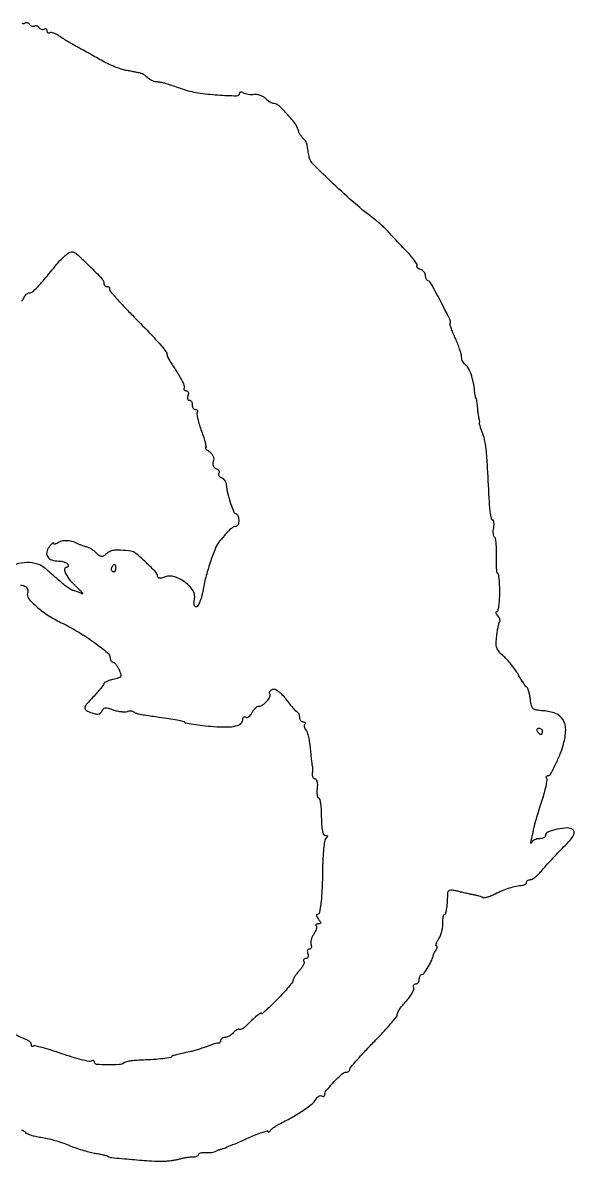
# Model space of a CAD drawing. Extents: x 0 to 372, y 1 to 366.
# Drawn here: x 197.2 to 372.1, y 0.8 to 361.6 of the extents above; entities that cross this region are included whole.
import ezdxf

# ---------------------------------------------------------------- set-up
doc = ezdxf.new("R2010")
doc.units = 0

msp = doc.modelspace()

# ---------------------------------------------------------------- linework, layer by layer
for points in [[(196.833798, 10.745344, -0.032038), (197.638043, 10.331735, -0.120113), (198.03954, 9.936023, 0.157693), (198.511982, 9.534514, 0.021956), (199.735517, 9.091079, 0.02334), (201.278095, 8.685471, 0.017872), (202.995608, 8.382313, -0.022466), (204.992559, 8.010889, -0.012387), (207.396926, 7.387749, -0.012329), (209.808356, 6.633815, -0.019322), (211.836705, 5.855671, 0.015373), (213.810006, 5.080718, 0.011171), (216.048573, 4.336075, 0.011305), (218.206529, 3.724465, 0.024166), (219.901936, 3.371518, -0.008434), (221.334201, 3.120067, -0.010353), (222.661939, 2.835179, -0.008945), (223.76319, 2.554034, -0.070722), (224.245091, 2.345126, 0.113893), (225.426805, 1.94898, 0.002168), (231.918642, 1.348006, 0.005586), (238.103644, 0.872044, 0.020896), (242, 0.779117, 0.020038), (243.138027, 0.84521, 0.011566), (244.5, 1.011113, 0.011546), (245.861478, 1.241231, 0.018943), (247, 1.5059, -0.016097), (248.085308, 1.764717, -0.012527), (249.279687, 1.97818, -0.012714), (250.403889, 2.121013, -0.029783), (251.25, 2.156062, 0.043872), (251.919943, 2.202725, 0.064354), (252.485938, 2.369015, 0.085037), (252.868466, 2.621806, 0.207183), (253, 2.925613, -0.258081), (253.162815, 3.220037, -0.072404), (253.660937, 3.440075, -0.05362), (254.387997, 3.560594, -0.033724), (255.25, 3.551723, 0.024505), (256.18478, 3.524876, 0.023365), (257.132812, 3.588497, 0.024045), (257.963652, 3.724122, 0.072679), (258.5, 3.922946, -0.011713), (258.919534, 4.139589, -0.011351), (259.353125, 4.338729, -0.01133), (259.742258, 4.496499, -0.040498), (260, 4.571054, 0.042852), (260.947039, 4.849824, 0.0043), (263.13697, 5.725841, 0.004626), (266.021347, 6.939814, 0.002139), (269.75, 8.568851, -0.010509), (271.764937, 9.409288, -0.018665), (273.462311, 10.003644, -0.014545), (274.785797, 10.370506, -0.479998), (275.015313, 10.194676, 0.20339), (275.089671, 10.029653, 0.297274), (275.241942, 10.00379, 0.103632), (275.480984, 10.173075, 0.031018), (275.765313, 10.520354, -0.065642), (276.212016, 10.994943, -0.018876), (277.018561, 11.604035, -0.018644), (277.989043, 12.228525, -0.018842), (279, 12.776642, 0.014828), (282.880118, 14.840219, 0.019212), (286.301263, 16.970172, 0.019257), (288.977468, 18.937005, 0.097379), (290.171802, 20.342509, -0.054854), (290.605154, 20.949773, -0.076788), (291.119226, 21.372431, -0.098651), (291.630226, 21.552142, -0.175542), (292.06146, 21.462015, 0.070716), (292.420612, 21.304901, 0.145886), (292.724304, 21.310535, 0.189554), (292.924592, 21.473477, 0.129007), (293, 21.760875, -0.174674), (293.497812, 23.142376, -0.016322), (295.933407, 25.895061, -0.015776), (298.544649, 28.489907, -0.18991), (299.839199, 29, 0.077956), (300.282641, 29.06956, 0.090309), (300.659015, 29.270953, 0.100781), (300.91063, 29.570615, 0.12504), (301, 29.922394, -0.177868), (301.21674, 30.512392, -0.004062), (303.203125, 32.813, -0.008585), (305.625729, 35.479416, -0.005648), (308.5, 38.467478, 0.007338), (311.374158, 41.475714, 0.010841), (313.798234, 44.204947, 0.006319), (315.738568, 46.546677, 0.170487), (316.004627, 47.295084, -0.125852), (316.172332, 47.940474, -0.021555), (316.83757, 49.031081, -0.022309), (317.751974, 50.271006, -0.018274), (318.833677, 51.51285, 0.025822), (319.884848, 52.757057, 0.033427), (320.707288, 54.004088, 0.035397), (321.228032, 55.094769, 0.175888), (321.245717, 55.76285, -0.081649), (321.170032, 56.235397, -0.123831), (321.2727, 56.636587, -0.143666), (321.536877, 56.902397, -0.126442), (321.916667, 57, 0.137303), (322.329784, 57.115625, 0.100211), (322.681771, 57.440625, 0.086171), (322.918733, 57.926738, 0.070529), (323, 58.5, -0.054008), (323.062166, 59.073846, -0.073734), (323.246599, 59.559375, -0.093425), (323.519158, 59.885254, -0.173704), (323.839485, 60, 0.248614), (324.500036, 60.350084, 0.013784), (325.798587, 62.382558, 0.020806), (326.958772, 64.509489, 0.071652), (327.443954, 66, -0.06117), (327.525501, 66.269502, -0.012523), (327.738316, 66.720313, -0.013011), (328.014124, 67.234766, -0.011898), (328.32433, 67.75, 0.0371), (328.581222, 68.229811, 0.080662), (328.686888, 68.632812, 0.15617), (328.630347, 68.892494, 0.267782), (328.444007, 69, -0.429982), (328.288394, 69.164175, -0.065271), (328.38079, 69.660938, -0.040645), (328.683641, 70.386339, -0.020393), (329.175305, 71.25, 0.046735), (329.707615, 72.311294, 0.028422), (330.142324, 73.646875, 0.028331), (330.425013, 75.032937, 0.044051), (330.493849, 76.25, -0.019932), (330.502612, 77.304121, -0.032527), (330.603576, 78.192187, -0.035095), (330.767854, 78.83989, -0.323705), (330.989249, 79, 0.335643), (331.3742, 79.291221, 0.027683), (331.666401, 80.597095, 0.023725), (331.896754, 82.551194, 0.008567), (332.044289, 85.344598, -0.071713), (332.207459, 86.247363, -0.216581), (332.622859, 86.694548, -0.137855), (333.386195, 86.787887, -0.024719), (334.805023, 86.497708, 0.004728), (336.013539, 86.199772, 0.003029), (337.422142, 85.875602, 0.003043), (338.80581, 85.574814, 0.005687), (339.929927, 85.350926, -0.012171), (340.918196, 85.140737, -0.012805), (341.878333, 84.885824, -0.012525), (342.693685, 84.624495, -0.054644), (343.15056, 84.406949, 0.182565), (343.640818, 84.31143, 0.027933), (344.627598, 84.536845, 0.028155), (345.813083, 84.951835, 0.02106), (347.068425, 85.535384, -0.020381), (349.337763, 86.594037, -0.023254), (351.589326, 87.413973, -0.02484), (353.751166, 87.973049, -0.033615), (355.75, 88.246966, 0.063979), (356.22788, 88.34223, 0.077598), (356.632812, 88.552754, 0.09141), (356.904568, 88.842042, 0.143943), (357, 89.166667, -0.147304), (357.096126, 89.485871, -0.097319), (357.367188, 89.760404, -0.08144), (357.772122, 89.948676, -0.064726), (358.25, 90.017687, 0.139345), (358.888014, 90.208811, 0.027547), (359.867188, 90.912358, 0.027243), (360.951185, 91.887525, 0.022381), (362, 93.03854, -0.009192), (363.255315, 94.49134, -0.003693), (365.022108, 96.43263, -0.003653), (366.956609, 98.496444, -0.004613), (368.777388, 100.375678, 0.01068), (370.96618, 102.690287, 0.060637), (371.942834, 104.072949, 0.150924), (372.132628, 105.037606, 0.195627), (371.710973, 105.824908, 0.188379), (369.982604, 106.398305, 0.039923), (366.777172, 105.973143, 0.038733), (363.774624, 105.080089, 0.310506), (363, 103.952996, -0.191962), (362.854925, 103.589046, -0.087915), (362.436979, 103.279943, -0.067744), (361.816872, 103.070214, -0.04775), (361.083333, 103, 0.059751), (360.307646, 102.906972, 0.056663), (359.561045, 102.632812, 0.061078), (358.953343, 102.228441, 0.108197), (358.592564, 101.75, -0.060396), (358.425436, 101.478134, -0.693315), (358.343615, 101.504659, -0.062594), (358.374681, 101.89134, -0.008891), (358.551264, 102.670115, 0.003444), (358.781016, 103.634538, 0.002303), (359.031251, 104.741205, 0.002319), (359.263873, 105.81607, 0.004561), (359.437072, 106.673239, -0.021513), (359.69122, 107.742894, -0.00332), (360.300327, 109.837972, -0.003699), (361.054031, 112.300893, -0.003207), (361.880102, 114.872783, 0.010999), (362.641252, 117.375863, 0.015758), (363.196359, 119.627748, 0.011565), (363.549537, 121.493859, 0.181322), (363.426047, 122.119658, -0.084674), (363.289921, 122.455948, -0.163466), (363.320981, 122.7414, -0.180757), (363.512732, 122.931356, -0.106157), (363.832403, 123, 0.274222), (364.611494, 123.462031, 0.010909), (366.194444, 126.514444, 0.019125), (367.697059, 129.89422, 0.027419), (368.744502, 133, 0.059075), (369.435316, 137.496526, 0.14689), (368.59691, 140.68324, 0.163683), (366.227584, 142.668187, 0.078215), (362.301988, 143.532639, -0.023716), (360.133497, 143.767887, -0.142292), (359.116399, 144.244446, -0.155387), (358.55967, 145.169783, -0.029915), (358.217659, 147.121068, 0.018564), (358.016258, 148.446247, 0.02379), (357.728386, 149.645837, 0.022755), (357.402387, 150.601966, 0.150316), (357.091456, 150.992423, -0.084985), (356.701066, 151.370564, -0.009954), (356.001984, 152.366838, -0.011704), (355.215988, 153.597027, -0.009329), (354.424687, 154.958516, 0.025379), (353.489366, 156.455125, 0.016293), (352.262971, 158.09578, 0.016377), (350.953891, 159.627346, 0.029319), (349.768405, 160.781923, -0.034135), (348.311756, 162.228165, -0.098424), (347.60246, 163.454083, -0.088912), (347.377829, 164.930903, -0.02465), (347.555803, 167.277472, -0.008784), (347.78766, 168.892853, -0.012248), (348.055683, 170.32809, -0.008719), (348.327089, 171.505521, -0.136186), (348.528723, 171.862056, 0.224974), (348.624656, 172.130844, 0.063168), (348.522138, 172.576856, 0.05049), (348.262196, 173.110889, 0.034723), (347.868879, 173.657991, -0.037156), (347.501924, 174.173691, -0.092144), (347.339087, 174.605785, -0.199325), (347.399574, 174.880314, -0.244833), (347.629346, 175, 0.350542), (347.974718, 175.276057, 0.018476), (348.253227, 176.7625, 0.02247), (348.454137, 178.699759, 0.013688), (348.525545, 181, 0.009739), (348.489157, 183.300482, 0.016129), (348.358115, 185.2375, 0.009991), (348.171827, 186.785231, 0.373844), (347.924728, 187, -0.377242), (347.683956, 187.2118, -0.011658), (347.535085, 188.630631, -0.017482), (347.45211, 190.422696, -0.010521), (347.472826, 192.551084, 0.012885), (347.48364, 194.711729, 0.018913), (347.37241, 196.608184, 0.014613), (347.179945, 198.132118, 0.218996), (346.891024, 198.567351, -0.186148), (346.630375, 198.910831, -0.044756), (346.491743, 199.625483, -0.039934), (346.471514, 200.531258, -0.030482), (346.588728, 201.516267, 0.028517), (346.705812, 202.468322, 0.048325), (346.680756, 203.270405, 0.06653), (346.533067, 203.824092, 0.303117), (346.269557, 204.000007, -0.344927), (345.95356, 204.247441, -0.015519), (345.644539, 205.689072, -0.020444), (345.38434, 207.545661, -0.012534), (345.22249, 209.750007, 0.001584), (344.676901, 220.356584, 0.010412), (344.276156, 225.66256, 0.020863), (343.820887, 228.94239, 0.050822), (343.144293, 231.284688, -0.011215), (342.722806, 232.403333, -0.013958), (342.383858, 233.461496, -0.012246), (342.148164, 234.356185, -0.095636), (342.129984, 234.784688, 0.034959), (342.154378, 235.095196, 0.026475), (342.139193, 235.436752, 0.027052), (342.090265, 235.757323, 0.054615), (342.011277, 236, -0.065871), (341.910295, 236.335651, -0.005513), (341.774777, 237.234375, -0.007267), (341.640034, 238.314536, -0.005549), (341.52292, 239.5, 0.007108), (341.405665, 240.650218, 0.011691), (341.269979, 241.61875, 0.005385), (341.130116, 242.41753, 0.361262), (341.030871, 242.5, -0.352), (340.931499, 242.579852, -0.007562), (340.79756, 243.234375, -0.013936), (340.66825, 244.041526, -0.008517), (340.558556, 245, 0.028776), (340.138915, 247.695287, 0.033039), (339.424035, 250.199796, 0.035138), (338.542393, 252.204412, 0.129982), (337.615219, 253.213525, -0.089915), (337.18134, 253.616532, -0.048433), (336.801042, 254.24223, -0.046118), (336.526749, 254.977246, -0.053663), (336.409606, 255.713525, 0.054426), (336.257899, 256.657785, 0.013698), (335.803685, 258.150223, 0.013819), (335.186871, 259.837547, 0.013537), (334.473833, 261.5, -0.011179), (333.782245, 263.091679, -0.014995), (333.231733, 264.565196, -0.012094), (332.844444, 265.802412, -0.13294), (332.83679, 266.31769, 0.180866), (332.695603, 267.61523, 0.004048), (329.782757, 273.288395, 0.004296), (326.788835, 278.887514, 0.165766), (325.758444, 279.833333, -0.121196), (325.467966, 280.056595, -0.060526), (325.222793, 280.453468, -0.054777), (325.056352, 280.950673, -0.053447), (325, 281.476345, 0.109934), (324.878096, 282.024086, 0.066273), (324.517331, 282.586522, 0.061436), (323.985114, 283.077777, 0.064156), (323.356872, 283.41655, -0.040449), (322.767678, 283.699176, -0.078122), (322.363381, 284.028828, -0.132322), (322.202196, 284.347953, -0.252678), (322.282147, 284.615481, 0.352865), (322.326347, 285.027179, 0.015727), (321.457095, 286.289747, 0.020577), (320.23504, 287.814785, 0.012541), (318.675275, 289.516927, -0.001301), (316.956755, 291.309695, -0.001297), (315.245797, 293.113237, -0.001268), (313.759111, 294.696561, -0.005109), (312.863608, 295.674985, 0.017814), (312.068147, 296.500955, 0.009064), (311.013596, 297.484277, 0.008993), (309.887992, 298.460307, 0.013298), (308.863608, 299.27149, -0.01784), (302.626527, 304.303307, -0.011408), (295.732541, 310.56458, -0.006367), (289.407085, 316.733713, -0.133965), (288.113013, 319, -0.013683), (287.951474, 319.705404, -0.00703), (287.78584, 320.596924, -0.006982), (287.640971, 321.520006, -0.01046), (287.54266, 322.329955, 0.047181), (287.39524, 323.079656, 0.042076), (287.106228, 323.819187, 0.044465), (286.728304, 324.441826, 0.091801), (286.314428, 324.829955, -0.082459), (285.866719, 325.234473, -0.030954), (285.38109, 325.929894, -0.029645), (284.935936, 326.767619, -0.031744), (284.604365, 327.633514, 0.085725), (283.482975, 329.823386, 0.024664), (281.040579, 332.760961, 0.020036), (278.391673, 335.422592, 0.18914), (276.919873, 336, -0.101153), (276.405391, 336.105159, -0.033205), (275.712539, 336.456781, -0.031515), (274.975585, 336.959904, -0.030851), (274.302145, 337.554998, 0.066237), (273.550664, 338.129982, 0.046477), (272.580128, 338.572686, 0.046679), (271.550728, 338.826534, 0.069328), (270.623573, 338.835852, -0.037884), (269.718795, 338.788169, -0.031317), (268.756612, 338.870823, -0.03241), (267.880041, 339.060503, -0.069843), (267.25, 339.339871, 0.045779), (266.770426, 339.580666, 0.099958), (266.367119, 339.6518, 0.17853), (266.106607, 339.548349, 0.212923), (265.999765, 339.309017, -0.418433), (265.054725, 338.378012, -0.013018), (259.057142, 338.622293, -0.021955), (252.795718, 339.317931, -0.044783), (248, 340.512147, 0.001506), (244.046309, 341.868804, 0.013554), (242.297493, 342.410599, 0.027579), (241.031241, 342.691336, 0.018941), (239.571429, 342.875, -0.061452), (238.927254, 343.012319, -0.031869), (238.167336, 343.330469, -0.031128), (237.417431, 343.762273, -0.041032), (236.797619, 344.25, 0.02898), (236.199239, 344.744643, 0.024494), (235.51401, 345.197364, 0.025214), (234.84684, 345.548485, 0.060791), (234.316943, 345.719749, 0.00256), (233.682314, 345.839206, 0.000538), (232.571465, 346.041181, 0.000564), (231.282381, 346.272629, 0.000534), (229.969335, 346.505402, -0.038498), (228.416226, 346.9042, -0.015042), (226.341095, 347.681459, -0.014785), (224.136177, 348.660919, -0.017811), (222.128583, 349.714326, 0.001739), (220.136754, 350.842532, 0.001382), (217.978396, 352.04733, 0.001397), (215.971464, 353.153018, 0.003505), (214.5, 353.944994, -0.008773), (213.175667, 354.675878, -0.005725), (211.672441, 355.56329, -0.005757), (210.226106, 356.462528, -0.010943), (209.087032, 357.224619, 0.028624), (208.101831, 357.834494, 0.037578), (207.136996, 358.267616, 0.041333), (206.316683, 358.489536, 0.185888), (205.837032, 358.39928, -0.112489), (205.518377, 358.290298, -0.184034), (205.245878, 358.36235, -0.158393), (205.0627, 358.611417, -0.080159), (205, 359, 0.092039), (204.928939, 359.382769, 0.170591), (204.726548, 359.620609, 0.174978), (204.424129, 359.676067, 0.09743), (204.069098, 359.542705, -0.110145), (203.665018, 359.402413, -0.099917), (203.224179, 359.439712, -0.094986), (202.814355, 359.649431, -0.088941), (202.5, 360, 0.082063), (202.191085, 360.354115, 0.092249), (201.796119, 360.572832, 0.100657), (201.377779, 360.623747, 0.11907), (201, 360.5, -0.11907), (200.622221, 360.376253, -0.100657), (200.203881, 360.427168, -0.092249), (199.808915, 360.645885, -0.082063), (199.5, 361, 0.088941), (199.185645, 361.350569, 0.094986), (198.775821, 361.560288, 0.099917), (198.334982, 361.597587, 0.110145), (197.930902, 361.457295, -0.080948), (197.57513, 361.310208, -0.15932), (197.273452, 361.336063, -0.183483), (197.073118, 361.52816, -0.111321)], [(196.894529, 273.515309, 0.099723), (197.309425, 273.885502, 0.069381), (197.614052, 274.436618, -0.057435), (197.926176, 275.034472, -0.058713), (198.364157, 275.540757, -0.064885), (198.855689, 275.884831, -0.120869), (199.325152, 276, 0.172504), (200.325975, 276.355881, 0.030302), (201.818953, 277.729749, 0.017527), (204.057399, 280.224569, 0.00309), (208.063976, 285.078489, -0.02037), (209.393188, 286.579986, -0.025807), (210.74391, 287.848056, -0.025393), (211.950914, 288.768427, -0.151313), (212.698608, 289, -0.186491), (214.315814, 288.375076, -0.00982), (218.41909, 284.497442, -0.009695), (222.371687, 280.458822, -0.191087), (223, 278.874804, 0.113555), (223.076778, 278.541099, 0.100283), (223.29375, 278.256974, 0.093969), (223.618148, 278.066323, 0.086198), (224, 278, -0.080477), (224.363136, 277.941171, -0.121492), (224.632812, 277.770963, -0.142117), (224.766186, 277.517038, -0.128596), (224.75, 277.2203, 0.257848), (224.851634, 276.704159, 0.004479), (226.776562, 274.45594, 0.010093), (229.143208, 271.849543, 0.006399), (232, 268.90461, -0.003778), (237.223674, 263.575941, -0.01299), (240.495866, 260.006035, -0.014411), (242.583543, 257.461623, -0.159753), (243.018197, 256.238569, 0.119891), (243.144419, 255.770273, 0.006535), (243.901755, 254.432054, 0.009859), (244.863662, 252.855283, 0.007018), (246.000499, 251.125872, -0.016614), (247.096721, 249.386423, -0.024193), (247.934885, 247.779356, -0.021551), (248.48246, 246.444451, -0.228808), (248.423285, 245.875872, 0.111977), (248.308861, 245.542411, 0.183795), (248.383493, 245.257287, 0.158799), (248.642893, 245.065645, 0.080503), (249.047972, 245, -0.148627), (249.444764, 244.879387, -0.152575), (249.70238, 244.559375, -0.116977), (249.771857, 244.073683, -0.069008), (249.638374, 243.5, 0.055937), (249.488865, 242.925634, 0.100118), (249.516384, 242.440625, 0.147206), (249.710807, 242.122486, 0.184534), (250.031385, 242, -0.152681), (250.400789, 241.884506, -0.098158), (250.715469, 241.559375, -0.08088), (250.92777, 241.073532, -0.062722), (251, 240.5, 0.06887), (251.079345, 239.926682, 0.085131), (251.311086, 239.440625, 0.099915), (251.655173, 239.115626, 0.140337), (252.059017, 239, -0.088022), (252.423429, 238.935346, -0.166875), (252.652208, 238.749627, -0.178177), (252.709978, 238.47255, -0.10197), (252.591262, 238.147665, 0.180563), (252.475187, 237.56396, 0.015274), (252.771931, 236.033577, 0.018727), (253.263642, 234.181606, 0.013365), (253.946027, 232.147665, -0.009742), (254.624403, 230.173228, -0.017093), (255.097169, 228.512127, -0.012058), (255.388726, 227.202055, -0.472511), (255.222652, 227, 0.548275), (255.149841, 226.885843, 0.077448), (255.339931, 226.601853, 0.034181), (255.800637, 226.165715, 0.014577), (256.47135, 225.644608, -0.058814), (257.201337, 224.966101, -0.081672), (257.660704, 224.202285, -0.091271), (257.820389, 223.399866, -0.095491), (257.679339, 222.606753, 0.073182), (257.515597, 221.875565, 0.107508), (257.607183, 221.225617, 0.116476), (257.950474, 220.708544, 0.096899), (258.511115, 220.357361, -0.065445), (259.034535, 220.073375, -0.096206), (259.390721, 219.691922, -0.122592), (259.526313, 219.276322, -0.157528), (259.430874, 218.888152, 0.143496), (259.325115, 218.503814, 0.123985), (259.434352, 218.098457, 0.101984), (259.750639, 217.732856, 0.072104), (260.225778, 217.466855, -0.0919), (260.75777, 217.140913, -0.058477), (261.238506, 216.593897, -0.056218), (261.598598, 215.921804, -0.066721), (261.774046, 215.223918, 0.030693), (262.283185, 212.334517, 0.022838), (263.182976, 209.222441, 0.014679), (264.208726, 206.467911, 0.305222), (264.903827, 206, -0.241453), (265.17215, 205.862403, -0.058442), (265.421668, 205.4125, -0.047102), (265.618447, 204.766046, -0.031552), (265.725047, 204, -0.048457), (265.708469, 203.234474, -0.07188), (265.534971, 202.5875, -0.096301), (265.239802, 202.153754, -0.197837), (264.866423, 202, 0.126814), (264.070267, 201.794772, 0.057647), (263.188509, 201.165639, 0.027516), (261.946504, 199.912369, 0.004402), (259.679426, 197.31215, 0.080216), (258.426654, 195.260393, 0.014731), (256.863467, 191.089954, 0.016493), (255.425018, 186.37605, 0.021881), (254.449031, 182, -0.021783), (253.922789, 179.638305, -0.04001), (253.26093, 177.783663, -0.055854), (252.574598, 176.623875, -0.387412), (251.98019, 176.512243, -0.167637), (251.712591, 176.839771, -0.059966), (251.571342, 177.43481, -0.051166), (251.563146, 178.177774, -0.041165), (251.701141, 178.965164, 0.211818), (251.272687, 181.591911, 0.08731), (248.752566, 184.279066, 0.083677), (245.350968, 186.034097, 0.169772), (242.378683, 185.953875, -0.0253), (241.314071, 185.609642, -0.085251), (240.588027, 185.542618, -0.177311), (240.169355, 185.734129, -0.200319), (240, 186.139881, 0.194087), (239.467342, 187.460402, 0.011607), (236.357201, 190.541876, 0.013251), (233.125355, 193.440255, 0.147078), (231.554583, 194.127623, 0.010056), (228.285392, 194.456694, 0.04539), (226.368633, 194.436551, 0.077426), (225.030117, 194.086532, 0.078548), (223.868854, 193.34696, -0.035908), (222.909405, 192.614433, -0.161501), (222.236384, 192.435355, -0.151834), (221.565477, 192.689073, -0.03063), (220.598865, 193.543992, 0.02767), (219.881065, 194.186457, 0.025781), (219.080116, 194.762136, 0.026691), (218.315075, 195.198421, 0.074748), (217.730011, 195.38951, -0.034103), (217.121311, 195.535023, -0.01213), (216.273816, 195.822559, -0.011972), (215.355921, 196.184176, -0.013825), (214.5, 196.573495, 0.046342), (212.780164, 197.224603, 0.063767), (211.14584, 197.458134, 0.070022), (209.627736, 197.266993, 0.073709), (208.25, 196.664552, -0.041987), (207.770318, 196.417596, -0.091649), (207.367188, 196.332206, -0.170408), (207.107331, 196.415912, -0.234564), (207, 196.632113, 0.483081), (206.869713, 196.735493, 0.117633), (206.583663, 196.59253, 0.043211), (206.127921, 196.138027, 0.017257), (205.582684, 195.443964, 0.111876), (204.860131, 193.774878, 0.19661), (205.158038, 192.324251, 0.167144), (206.460448, 191.336712, 0.079549), (208.563428, 191, -0.039551), (209.496232, 190.926099, -0.04255), (210.382443, 190.70625, -0.046682), (211.100548, 190.38426, -0.126268), (211.5, 190, -0.079467), (211.659353, 189.617748, -0.157566), (211.63462, 189.29375, -0.184509), (211.43288, 189.078784, -0.113538), (211.090402, 189, 0.422983), (210.506871, 188.398787, 0.114148), (210.883838, 186.965354, 0.05519), (212.295759, 184.878076, 0.031352), (214.41587, 182.681511, -0.009158), (215.510919, 181.643346, -0.032672), (216.153412, 180.923124, -0.29554), (216.172586, 180.706732, -0.413804), (216, 180.653391, 0.018976), (215.342114, 180.968754, 0.014775), (214.605317, 181.262615, 0.015017), (213.90154, 181.495779, 0.034732), (213.358527, 181.617467, -0.098842), (212.731797, 181.844868, -0.014699), (211.598294, 182.578632, -0.016063), (210.296353, 183.53996, -0.013216), (208.969165, 184.645588, -0.000047), (207.642517, 185.811733, -0.00005), (206.342099, 186.955266, -0.000047), (205.222535, 187.940147, -0.000228), (204.586828, 188.5, 0.104345), (201.896389, 190.02105, 0.080471), (198.552949, 190.512761, 0.075141), (195.010615, 189.924455, 0.072359)], [(196.564789, 183.401946, -0.135078), (198.057239, 182.964624, -0.094081), (198.475812, 182.581521, -0.077386), (198.759996, 182.045559, -0.076532), (198.869902, 181.44264, -0.088399), (198.78341, 180.865654, 0.261796), (199.116194, 179.106507, 0.03999), (201.717683, 176.471514, 0.037389), (205.504916, 173.668693, 0.02834), (210.028291, 171.163938, -0.024271), (215.037378, 168.443212, -0.021263), (219.992643, 165.135222, -0.01505), (224.154713, 161.896707, -0.215303), (224.961, 160.25, 0.065032), (225.038643, 159.772137, 0.080584), (225.235142, 159.367188, 0.095599), (225.516247, 159.095924, 0.14525), (225.839485, 159, -0.18804), (226.234445, 158.846019, -0.03804), (226.757881, 158.285584, -0.035294), (227.301314, 157.499162, -0.026654), (227.787088, 156.567947, -0.029171), (228.344331, 155.127837, -0.215584), (228.26277, 154.414186, -0.185211), (227.659742, 153.940287, -0.0209), (225.947603, 153.488492, 0.020307), (224.817624, 153.191748, 0.030496), (223.86331, 152.834291, 0.030754), (223.162216, 152.468531, 0.259478), (222.991326, 152.170545, -0.159294), (222.851465, 151.760707, -0.007933), (221.96781, 150.623696, -0.012122), (220.846772, 149.29485, -0.008413), (219.519196, 147.846294, 0.009096), (217.588762, 145.734162, 0.086598), (216.952415, 144.695149, 0.26518), (217.05011, 144.010152, 0.125977), (217.77787, 143.445253, 0.020454), (219.765743, 142.677585, 0.088492), (221.011828, 142.487849, 0.166632), (221.82834, 142.791136, 0.130358), (222.385571, 143.5624, -0.122774), (222.809127, 144.16747, -0.159431), (223.428884, 144.429162, -0.08573), (224.389044, 144.344736, -0.019173), (225.967225, 143.861581, 0.026728), (227.239879, 143.492887, 0.027342), (228.535027, 143.265403, 0.028396), (229.675579, 143.194114, 0.093282), (230.414747, 143.328912, -0.049598), (230.992187, 143.487041, -0.052651), (231.577816, 143.523968, -0.058729), (232.08509, 143.442334, -0.127819), (232.422605, 143.244061, 0.102703), (233.058277, 142.826944, 0.04201), (234.052109, 142.528149, 0.015675), (235.866053, 142.204183, 0.001367), (240.5, 141.538614, -0.00459), (243.606984, 141.071898, -0.007932), (246.180513, 140.619147, -0.0026), (248.343514, 140.19147, -0.356662), (248.5, 140, 0.363888), (248.764841, 139.684281, 0.005282), (251.355933, 139.254796, 0.012148), (254.38554, 138.860554, 0.008861), (257.767961, 138.564221, 0.017569), (261.990036, 138.418371, 0.056118), (264.787002, 138.734991, 0.105655), (266.408569, 139.489237, 0.235436), (267, 140.675648, -0.06827), (267.06982, 141.184619, -0.142203), (267.279012, 141.521895, -0.190518), (267.589059, 141.637392, -0.134208), (267.949827, 141.531009, 0.202545), (268.395213, 141.461921, 0.092842), (268.939465, 141.71215, 0.0693), (269.499748, 142.238813, 0.046669), (269.98501, 142.971992, -0.036728), (270.476797, 143.748065, -0.042452), (271.055941, 144.404273, -0.047203), (271.633232, 144.860237, -0.144538), (272.106612, 145, 0.15193), (273.328069, 145.379922, 0.060072), (274.661367, 146.556666, 0.062387), (275.605565, 147.927725, 0.263891), (275.569501, 148.887544, -0.156973), (275.47359, 149.275823, -0.12267), (275.608217, 149.691294, -0.096431), (275.963048, 150.072372, -0.065688), (276.484893, 150.355829, -0.185699), (277.286434, 150.355182, -0.067534), (278.299058, 149.798182, -0.048758), (279.4622, 148.746347, -0.024195), (280.72915, 147.210614, 0.00802), (281.845124, 145.765098, 0.010718), (282.906375, 144.492076, 0.008131), (283.827171, 143.468571, 0.101266), (284.25, 143.166667, -0.12921), (284.537453, 142.936478, -0.058488), (284.779688, 142.515104, -0.052342), (284.944374, 141.983289, -0.048968), (285, 141.416667, 0.080927), (285.088157, 140.875566, 0.091736), (285.342708, 140.416146, 0.100718), (285.721696, 140.108975, 0.120669), (286.166667, 140, -0.057388), (286.56848, 139.953729, -0.172529), (286.79734, 139.806715, -0.253554), (286.832285, 139.592176, -0.113033), (286.675343, 139.342009, 0.155231), (286.498789, 139.000713, 0.086545), (286.500334, 138.528239, 0.071859), (286.675335, 137.9991, 0.057525), (287.003557, 137.495714, -0.097881), (287.412682, 136.742494, -0.018213), (287.828616, 135.216011, -0.018893), (288.187471, 133.368208, -0.016259), (288.427386, 131.403705, 0.002596), (288.608322, 129.48862, 0.003724), (288.790111, 127.793588, 0.002027), (288.960161, 126.363339, 0.057023), (289.047659, 126, -0.0742), (289.108361, 125.703764, -0.012981), (289.124364, 125.132812, -0.013835), (289.107046, 124.456655, -0.012025), (289.052296, 123.75, 0.057628), (289.061506, 123.080545, 0.082769), (289.233053, 122.514062, 0.107329), (289.534033, 122.13653, 0.172663), (289.917612, 122, -0.269274), (290.292097, 121.782556, -0.072957), (290.551857, 121.11875, -0.05318), (290.669793, 120.149516, -0.032695), (290.611643, 119, 0.022949), (290.530986, 117.849981, 0.038273), (290.581772, 116.88125, 0.046402), (290.737261, 116.191182, 0.324864), (291.000457, 116, -0.317294), (291.294333, 115.792633, -0.03006), (291.553119, 114.898438, -0.029788), (291.751109, 113.687364, -0.018507), (291.845363, 112.25, 0.003857), (292.018328, 107.472212, 0.034225), (292.254412, 105.379251, 0.101803), (292.66556, 104.360693, 0.247594), (293.355787, 103.984687, -0.046433), (293.800969, 103.937239, -0.311288), (293.947432, 103.785666, -0.248225), (293.87226, 103.560277, -0.034476), (293.480438, 103.234687, 0.19406), (293.073194, 102.589473, 0.012706), (292.727424, 100.365814, 0.016955), (292.465788, 97.618341, 0.011754), (292.348712, 94.5, -0.00563), (292.168921, 87.389628, -0.018518), (291.823898, 82.708524, -0.020037), (291.352182, 79.6015, -0.35874), (290.627555, 79.002005, 0.28434), (290.41058, 78.867071, 0.177697), (290.377077, 78.559964, 0.079573), (290.582528, 78.076555, 0.033022), (291, 77.5, -0.017294), (291.614985, 76.704551, -0.164723), (291.738978, 76.299474, -0.339266), (291.55183, 76.069757, -0.058317), (290.955778, 76, 0.048249), (290.503817, 75.956285, 0.144004), (290.230806, 75.814538, 0.26052), (290.167657, 75.607579, 0.143943), (290.298028, 75.368639, -0.211939), (290.444493, 74.988428, -0.058095), (290.335833, 74.340104, -0.048003), (290.025823, 73.559521, -0.034271), (289.540133, 72.753836, 0.045996), (289.047997, 71.892476, 0.04449), (288.715114, 70.946129, 0.047932), (288.577719, 70.058246, 0.106435), (288.682427, 69.385198, -0.068922), (288.805791, 68.855417, -0.116879), (288.741876, 68.406902, -0.152569), (288.504347, 68.111395, -0.148819), (288.138374, 68, 0.163532), (287.776585, 67.878421, 0.151303), (287.547812, 67.559375, 0.109632), (287.497466, 67.07401, 0.062927), (287.638374, 66.5, -0.069008), (287.771857, 65.926317, -0.116977), (287.70238, 65.440625, -0.152575), (287.444764, 65.120613, -0.148627), (287.047972, 65, 0.07732), (286.641248, 64.936726, 0.15491), (286.378533, 64.750737, 0.185926), (286.299133, 64.474324, 0.116939), (286.406403, 64.151444, -0.20489), (286.476894, 63.683092, -0.049664), (286.199444, 62.932447, -0.042883), (285.67955, 62.063167, -0.031337), (284.96542, 61.193257, 0.020945), (284.213035, 60.314614, 0.024468), (283.577342, 59.419129, 0.0245), (283.120995, 58.621019, 0.118151), (283, 58.116132, -0.1662), (282.79975, 57.530336, -0.008573), (281.53125, 55.948551, -0.012854), (279.915638, 54.101942, -0.008913), (278, 52.095742, -0.004813), (276.081731, 50.194142, -0.008688), (274.46875, 48.679298, -0.004301), (273.141897, 47.496515, -0.644589), (273, 47.56085, 0.597418), (272.720749, 47.71115, 0.0216), (271.485639, 46.817273, 0.021345), (269.920442, 45.46554, 0.014453), (268.251251, 43.801227, -0.032837), (267.583681, 43.182819, -0.045782), (266.907528, 42.730062, -0.054504), (266.317355, 42.48772, -0.211655), (265.934928, 42.540217, 0.196403), (265.574218, 42.600541, 0.068491), (265.071679, 42.411996, 0.055279), (264.515956, 42.026768, 0.040392), (263.990862, 41.48899, -0.048513), (263.416239, 40.919259, -0.041593), (262.713456, 40.437391, -0.043603), (261.99461, 40.107064, -0.086111), (261.377555, 40, 0.070908), (260.851101, 39.924963, 0.086403), (260.404657, 39.70625, 0.100269), (260.106184, 39.381339, 0.136626), (260, 39, -0.075785), (259.943601, 38.630042, -0.1072), (259.779688, 38.341185, -0.127727), (259.535501, 38.178752, -0.137095), (259.25, 38.161482, 0.106613), (258.804387, 38.161325, 0.014919), (257.904828, 37.938696, 0.016487), (256.841772, 37.603532, 0.013328), (255.723884, 37.176303, -0.013784), (254.463195, 36.695816, -0.008617), (252.963111, 36.19981, -0.008646), (251.467104, 35.761822, -0.015542), (250.223884, 35.462274, 0.002942), (247.697397, 34.92049, 0.008248), (245.936724, 34.501507, 0.003897), (244.617272, 34.153452, 0.338366), (244.5, 34, -0.368924), (244.196233, 33.64434, -0.007157), (241.628611, 33.2753, -0.014685), (238.660946, 32.980331, -0.012299), (235.5, 32.837665, 0.012854), (233.512254, 32.745743, 0.016058), (231.675, 32.553919, 0.014335), (230.16188, 32.302255, 0.107954), (229.5, 32.015716, -0.138577), (227.779303, 31.391056, -0.022603), (224.195785, 31.291998, -0.017615), (220.64359, 31.47969, -0.388663), (220, 32.182574, 0.125411), (219.921707, 32.489811, 0.188686), (219.712518, 32.665569, 0.148507), (219.39576, 32.675369, 0.072537), (219.021339, 32.513188, -0.19268), (218.304066, 32.387935, -0.008922), (215.847197, 32.95195, -0.01371), (212.899811, 33.770577, -0.009307), (209.590038, 34.856203, 0.007568), (206.3091, 35.945018, 0.011859), (203.453305, 36.771075, 0.006028), (201.054504, 37.372868, 0.260446), (200.568699, 37.235365, -0.121075), (200.352764, 37.104627, -0.256896), (200.167055, 37.14217, -0.164091), (200.03977, 37.353017, -0.054514), (200, 37.716702, 0.140259), (199.872378, 38.162705, 0.064371), (199.485938, 38.634796, 0.056353), (198.919389, 39.059869, 0.05013), (198.25, 39.367611, -0.063203), (194.386888, 41.267084, -0.012378)]]:
    msp.add_lwpolyline(points, format="xyb")
for points in [[(226.666667, 188.543989, -0.059057), (226.605052, 188.024148, -0.126631), (226.417083, 187.669932, -0.191218), (226.139071, 187.534562, -0.158515), (225.817021, 187.613087, -0.108766), (225.536973, 187.88478, -0.099739), (225.385962, 188.257398, -0.095385), (225.387618, 188.673795, -0.090093), (225.542705, 189.069098, -0.02679), (226.086603, 189.852054, -0.350126), (226.40792, 189.929499, -0.269722), (226.623697, 189.618676, -0.019984)], [(362, 137, -0.042167), (361.967655, 136.617151, -0.061769), (361.870461, 136.29375, -0.081139), (361.727648, 136.07446, -0.210953), (361.559017, 136, -0.151918), (361.34829, 136.065539, -0.038439), (361.066025, 136.29375, -0.035638), (360.768994, 136.617226, -0.029505), (360.5, 137, -0.082592), (360.343488, 137.3821, -0.161196), (360.3746, 137.70625, -0.182303), (360.586039, 137.921712, -0.108972), (360.940983, 138, -0.093332), (361.345238, 137.923877, -0.09642), (361.688914, 137.70625, -0.099167), (361.918938, 137.381556, -0.105053)]]:
    msp.add_lwpolyline(points, format="xyb", close=True)

doc.saveas('drawing.dxf')
